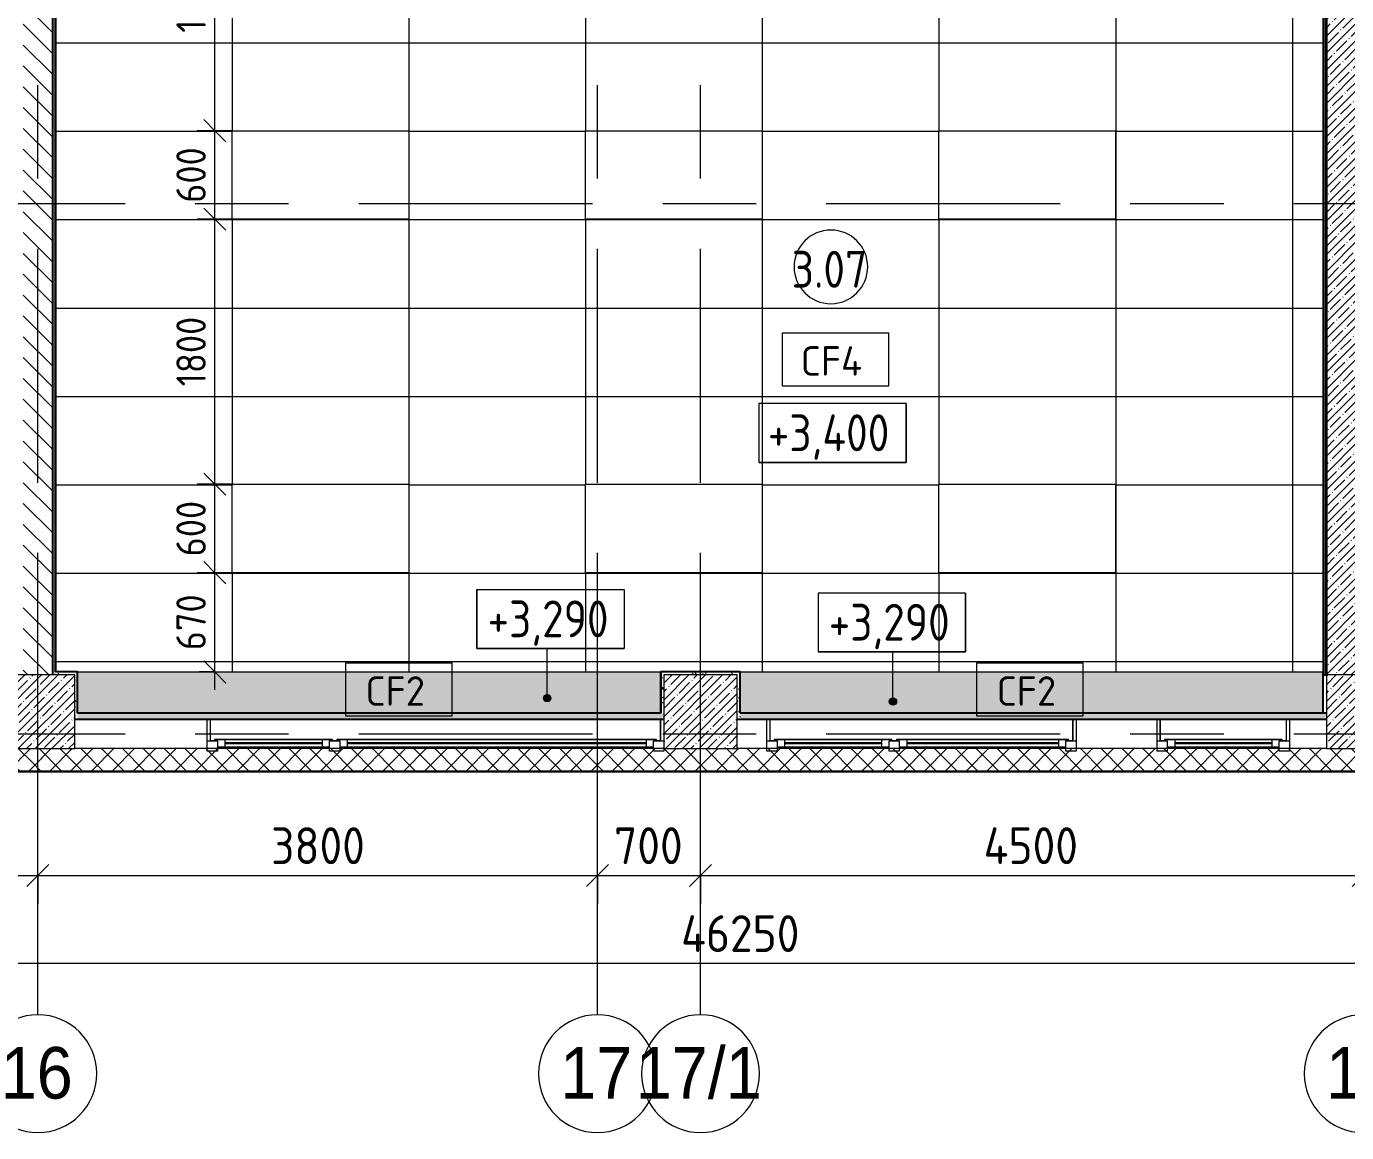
# Model space of a CAD drawing. Header units: millimetres. Extents: x 35378 to 237579, y -8553 to 29000.
# Drawn here: x 56582 to 65547, y -2706 to 4802 of the extents above; entities that cross this region are included whole.
import ezdxf

# ---------------------------------------------------------------- set-up
doc = ezdxf.new("R2010")
doc.units = ezdxf.units.MM
doc.linetypes.add('Осевая', pattern=[3175, 635, -476.25, 1587.5, -476.25])
for name, color, linetype, lineweight in [('A-ANNO-DIMS', 7, 'Continuous', 9), ('A-ANNO-DIMS-100', 7, 'Continuous', 9), ('A-AREA-IDEN', 7, 'Continuous', 9), ('A-CLNG', 7, 'Continuous', 9), ('A-CLNG-IDEN', 7, 'Continuous', 9), ('A-CLNG-PATT', 7, 'Continuous', 9), ('A-GLAZ', 7, 'Continuous', 9), ('A-GLAZ-1', 7, 'Continuous', 13), ('A-WALL', 7, 'Continuous', 9), ('G-ANNO-DIMS', 7, 'Continuous', 9), ('I-WALL', 7, 'Continuous', 9), ('S-COLS', 7, 'Continuous', 9), ('Оси', 7, 'Continuous', 9), ('Оси-1', 7, 'Continuous', 20), ('Оси-2', 7, 'Осевая', 9)]:
    doc.layers.add(name, color=color, linetype=linetype, lineweight=lineweight)
for name, color, linetype, lineweight, true_color in [('A-WALL-1', 7, 'Continuous', 35, 0x3c3c3c), ('A-WALL-2', 7, 'Continuous', 13, 0x3c3c3c), ('A-WALL-3', 7, 'Continuous', 25, 0x3c3c3c), ('A-WALL-FNSH-1', 7, 'Continuous', 9, 0x3c3c3c), ('A-WALL-FNSH-2', 7, 'Continuous', 13, 0x3c3c3c)]:
    doc.layers.add(name, color=color, linetype=linetype, lineweight=lineweight, true_color=true_color)
doc.styles.add('Arial', font='arial.ttf', dxfattribs={"width": 0.9, "height": 350})
doc.styles.add('GOST Common', font='GOST_Common.ttf', dxfattribs={"width": 0.9, "height": 250})
doc.styles.add('GOST Common_1', font='GOST_Common.ttf', dxfattribs={"height": 200})
doc.styles.add('ISOCPEUR', font='isocpeur.ttf', dxfattribs={"width": 0.9, "height": 250})
doc.styles.add('ISOCPEUR_1', font='isocpeur.ttf', dxfattribs={"width": 0.9, "height": 200})
doc.dimstyles.new('ISO-2_0_0_9К_Средний_округл2', dxfattribs={"dimscale": 304.8, "dimtxt": 199.196235, "dimasz": 0.492126, "dimexe": 0.393701, "dimexo": 0, "dimgap": 0, "dimtad": 1, "dimdec": 0, "dimrnd": 10, "dimzin": 0, "dimdsep": 46, "dimtxsty": 'ISOCPEUR_1', "dimblk1": 'OBLIQUE', "dimblk2": 'OBLIQUE', "dimsah": 1, "dimcen": 0.09, "dimdle": 0.393701, "dimazin": 0, "dimtfac": 1, "dimtdec": 4, "dimtix": 1, "dimtmove": 0, "dimatfit": 3, "dimfxl": 1, "dimtvp": 1, "dimtolj": 1, "dimtzin": 0, "dimarcsym": 2})
doc.dimstyles.new('ISO-2_5_0_9К_БОЛЬШОЙ', dxfattribs={"dimscale": 304.8, "dimtxt": 248.995294, "dimasz": 0.492126, "dimexe": 0.393701, "dimexo": 0.984252, "dimgap": 0, "dimtad": 1, "dimdec": 0, "dimrnd": 10, "dimzin": 0, "dimdsep": 46, "dimtxsty": 'ISOCPEUR', "dimblk1": 'OBLIQUE', "dimblk2": 'OBLIQUE', "dimsah": 1, "dimcen": 0.09, "dimdle": 0.393701, "dimazin": 0, "dimtfac": 1, "dimtdec": 4, "dimtix": 1, "dimtmove": 0, "dimatfit": 3, "dimfxl": 1, "dimtvp": 1, "dimtolj": 1, "dimtzin": 0, "dimarcsym": 2})
pattern_1 = [(45, (0, 0), (-70.71068, 70.71068), []), (135, (0, 0), (-70.71068, -70.71068), [])]
pattern_2 = [(0, (0, 0), (121.92, 30.48), [10.058, -81.382, 10.058, -81.382, -487.68]), (0, (0, 0), (121.92, 30.48), [-182.88, 10.058, -172.822, 10.058, -81.382, -213.36]), (0, (0, 0), (121.92, 30.48), [-457.2, 10.058, -50.902, 10.058, -142.342]), (120, (45.72, 15.24), (-87.356454, 90.345817), [10.058, -81.382, 10.058, -81.382, -487.68]), (120, (45.72, 15.24), (-87.356454, 90.345817), [-182.88, 10.058, -172.822, 10.058, -81.382, -213.36]), (120, (45.72, 15.24), (-87.356454, 90.345817), [-457.2, 10.058, -50.902, 10.058, -142.342]), (240, (60.96, 76.2), (-34.563546, -120.825817), [10.058, -81.382, 10.058, -81.382, -487.68]), (240, (60.96, 76.2), (-34.563546, -120.825817), [-182.88, 10.058, -172.822, 10.058, -81.382, -213.36]), (240, (60.96, 76.2), (-34.563546, -120.825817), [-457.2, 10.058, -50.902, 10.058, -142.342])]

# ---------------------------------------------------------------- blocks, each defined once
blk = doc.blocks.new('BSC_Колонна _Прямоугольная - 500х500-V9-План потолков с обозначением видов отделки и геометрии 1 этажа в осях 12-23')
at = {"layer": 'S-COLS'}
h = blk.add_hatch(dxfattribs=at)
h.set_pattern_fill('FP_10', color=256, style=0, pattern_type=2)
h.set_pattern_definition([(45, (-61160, -150), (-57.02463, 57.02463), []), (45, (-61102.975, -150), (-57.02463, 57.02463), [100.806, -20.161, 3.353, -16.808])])
h.paths.add_polyline_path([(-250, -250), (250, -250), (250, 250), (-250, 250)])
for p, q in [((250, 250), (-250, 250)), ((-250, 250), (-250, -250)), ((250, -250), (250, 250)), ((-250, -250), (250, -250))]:
    blk.add_line(p, q, dxfattribs=at)
blk = doc.blocks.new('BSC_Колонна _Прямоугольная - 500х500-V10-План потолков с обозначением видов отделки и геометрии 1 этажа в осях 12-23')
at = {"layer": 'S-COLS'}
h = blk.add_hatch(dxfattribs=at)
h.set_pattern_fill('FP_11', color=256, style=0, pattern_type=2)
h.set_pattern_definition([(45, (-65660, -150), (-57.02463, 57.02463), []), (45, (-65602.975, -150), (-57.02463, 57.02463), [100.806, -20.161, 3.353, -16.808])])
h.paths.add_polyline_path([(-250, -250), (250, -250), (250, 250), (-250, 250)])
for p, q in [((250, 250), (-250, 250)), ((-250, 250), (-250, -250)), ((250, -250), (250, 250)), ((-250, -250), (250, -250))]:
    blk.add_line(p, q, dxfattribs=at)
blk = doc.blocks.new('BSC_Колонна _Прямоугольная - 500х500-V16-План потолков с обозначением видов отделки и геометрии 1 этажа в осях 12-23')
at = {"layer": 'S-COLS'}
h = blk.add_hatch(dxfattribs=at)
h.set_pattern_fill('FP_25', color=256, style=0, pattern_type=2)
h.set_pattern_definition([(45, (-56660, -150), (-57.02463, 57.02463), []), (45, (-56602.975, -150), (-57.02463, 57.02463), [100.806, -20.161, 3.353, -16.808])])
h.paths.add_polyline_path([(-250, -250), (250, -250), (250, 250), (-250, 250)])
for p, q in [((250, 250), (-250, 250)), ((-250, 250), (-250, -250)), ((250, -250), (250, 250)), ((-250, -250), (250, -250))]:
    blk.add_line(p, q, dxfattribs=at)
blk = doc.blocks.new('120_Окно_СКБ_2Ст - 120_Окно_СКБ_2Ст 3100х2500 _мал_створка слева_ 2-22446355-План потолков с обозначением видов отделки и геометрии 1 этажа в осях 12-23')
at = {"layer": 'A-GLAZ'}
for p, q in [((-1530, -127), (-1500, -127)), ((-1430, -107), (600, -107)), ((600, -117), (-1430, -117)), ((670, -127), (700, -127)), ((770, -107), (1430, -107)), ((1430, -117), (770, -117)), ((1500, -127), (1530, -127))]:
    blk.add_line(p, q, dxfattribs=at)
at = {"layer": 'A-GLAZ-1'}
for p, q in [((-1550, -127), (-1550, -57)), ((-1550, -57), (-1480, -57)), ((-1480, -57), (-1480, -127)), ((650, -87), (-1480, -87)), ((-1480, -87), (-1480, -127)), ((-1430, -137), (-1430, -87)), ((600, -137), (600, -87)), ((650, -127), (650, -57)), ((650, -57), (720, -57)), ((650, -127), (650, -87)), ((720, -57), (720, -127)), ((1480, -87), (720, -87)), ((720, -87), (720, -127)), ((770, -137), (770, -87)), ((1430, -137), (1430, -87)), ((1480, -127), (1480, -57)), ((1480, -57), (1550, -57)), ((1480, -127), (1480, -87)), ((1550, -57), (1550, -127)), ((-1480, -127), (-1550, -127)), ((-1480, -127), (-1500, -127)), ((-1500, -127), (-1500, -137)), ((-1500, -137), (670, -137)), ((670, -137), (-1500, -137)), ((720, -127), (650, -127)), ((670, -127), (650, -127)), ((670, -137), (670, -127)), ((720, -127), (700, -127)), ((700, -127), (700, -137)), ((700, -137), (1500, -137)), ((1500, -137), (700, -137)), ((1550, -127), (1480, -127)), ((1500, -127), (1480, -127)), ((1500, -137), (1500, -127))]:
    blk.add_line(p, q, dxfattribs=at)
blk = doc.blocks.new('120_Окно_СКБ_1Ст - 120_Окно_СКБ_1Ст 900х2500_h_-22445987-План потолков с обозначением видов отделки и геометрии 1 этажа в осях 12-23')
at = {"layer": 'A-GLAZ'}
for p, q in [((-430, -127), (-400, -127)), ((-330, -107), (330, -107)), ((330, -117), (-330, -117)), ((400, -127), (430, -127))]:
    blk.add_line(p, q, dxfattribs=at)
at = {"layer": 'A-GLAZ-1'}
for p, q in [((-450, -127), (-450, -57)), ((-450, -57), (-380, -57)), ((-380, -57), (-380, -127)), ((380, -87), (-380, -87)), ((-380, -87), (-380, -127)), ((-330, -137), (-330, -87)), ((330, -137), (330, -87)), ((380, -127), (380, -57)), ((380, -57), (450, -57)), ((380, -127), (380, -87)), ((450, -57), (450, -127)), ((-380, -127), (-450, -127)), ((-380, -127), (-400, -127)), ((-400, -127), (-400, -137)), ((-400, -137), (400, -137)), ((400, -137), (-400, -137)), ((450, -127), (380, -127)), ((400, -127), (380, -127)), ((400, -137), (400, -127))]:
    blk.add_line(p, q, dxfattribs=at)
blk = doc.blocks.new('120_Окно_СКБ_2Ст - 120_Окно_СКБ_2Ст 2100х2400 _мал створка справа_-22446225-План потолков с обозначением видов отделки и геометрии 1 этажа в осях 12-23')
at = {"layer": 'A-GLAZ'}
for p, q in [((-1030, -127), (-1000, -127)), ((-930, -107), (100, -107)), ((100, -117), (-930, -117)), ((170, -127), (200, -127)), ((270, -107), (930, -107)), ((930, -117), (270, -117)), ((1000, -127), (1030, -127))]:
    blk.add_line(p, q, dxfattribs=at)
at = {"layer": 'A-GLAZ-1'}
for p, q in [((-1050, -127), (-1050, -57)), ((-1050, -57), (-980, -57)), ((-980, -57), (-980, -127)), ((150, -87), (-980, -87)), ((-980, -87), (-980, -127)), ((-930, -137), (-930, -87)), ((100, -137), (100, -87)), ((150, -127), (150, -57)), ((150, -57), (220, -57)), ((150, -127), (150, -87)), ((220, -57), (220, -127)), ((980, -87), (220, -87)), ((220, -87), (220, -127)), ((270, -137), (270, -87)), ((930, -137), (930, -87)), ((980, -127), (980, -57)), ((980, -57), (1050, -57)), ((980, -127), (980, -87)), ((1050, -57), (1050, -127)), ((-980, -127), (-1050, -127)), ((-980, -127), (-1000, -127)), ((-1000, -127), (-1000, -137)), ((-1000, -137), (170, -137)), ((170, -137), (-1000, -137)), ((220, -127), (150, -127)), ((170, -127), (150, -127)), ((170, -137), (170, -127)), ((220, -127), (200, -127)), ((200, -127), (200, -137)), ((200, -137), (1000, -137)), ((1000, -137), (200, -137)), ((1050, -127), (980, -127)), ((1000, -127), (980, -127)), ((1000, -137), (1000, -127))]:
    blk.add_line(p, q, dxfattribs=at)
blk = doc.blocks.new('Ось сетки - D8-29747960-План потолков с обозначением видов отделки и геометрии 1 этажа в осях 12-23')
at = {"layer": 'Оси-1'}
for start, end in [(360, 180), (180, 360)]:
    blk.add_arc((0, 0), 4, start, end, dxfattribs=at)
blk = doc.blocks.new('Марка_Помещения - Номер-25198446-План потолков с обозначением видов отделки и геометрии 1 этажа в осях 12-23')
at = {"layer": 'A-AREA-IDEN'}
for start, end in [(360, 180), (180, 360)]:
    blk.add_arc((0, 0), 2.5, start, end, dxfattribs=at)
blk = doc.blocks.new('М_потолков - Марка_ Имя типа-25382930-План потолков с обозначением видов отделки и геометрии 1 этажа в осях 12-23')
at = {"layer": 'A-CLNG-IDEN'}
for p, q in [((3.625, 1.984375), (-3.625, 1.984375)), ((-3.625, 1.984375), (-3.625, -1.59375)), ((3.625, -1.59375), (3.625, 1.984375)), ((-3.625, -1.59375), (3.625, -1.59375))]:
    blk.add_line(p, q, dxfattribs=at)
blk = doc.blocks.new('DIMBLOCK14-План потолков с обозначением видов отделки и геометрии 1 этажа в осях 12-23')
at = {"layer": 'A-ANNO-DIMS-100'}
for p, q in [((38310, -1751.2), (38310, -1437.2)), ((84560, -1751.2), (84560, -1437.2)), ((38190, -1557.2), (84680, -1557.2)), ((38310, -1557.2), (38310, -1751.2)), ((84560, -1557.2), (84560, -1751.2))]:
    blk.add_line(p, q, dxfattribs=at)
at = {"layer": 'A-ANNO-DIMS-100', "lineweight": 20}
for p, q in [((38310, -1557.2), (38385, -1482.2)), ((84560, -1557.2), (84635, -1482.2)), ((38310, -1557.2), (38235, -1632.2)), ((84560, -1557.2), (84485, -1632.2))]:
    blk.add_line(p, q, dxfattribs=at)
at = {"layer": 'A-ANNO-DIMS-100', "color": 0, "insert": (61028, -1230.6), "char_height": 250, "width": 976.828, "attachment_point": 1, "line_spacing_factor": 1.149209, "style": 'ISOCPEUR'}
blk.add_mtext('46250', dxfattribs=at)
blk = doc.blocks.new('_Oblique')
at = {"color": 0, "linetype": 'ByBlock', "lineweight": -2}
blk.add_line((-0.5, -0.5), (0.5, 0.5), dxfattribs=at)
blk = doc.blocks.new('DIMBLOCK22-План потолков с обозначением видов отделки и геометрии 1 этажа в осях 12-23')
at = {"layer": 'A-ANNO-DIMS-100'}
for p, q in [((54460, -1154.7), (54460, -840.7)), ((56660, -1154.7), (56660, -840.7)), ((54460, -960.7), (56660, -960.7)), ((54460, -960.7), (54460, -1154.7)), ((56660, -960.7), (56660, -1154.7))]:
    blk.add_line(p, q, dxfattribs=at)
at = {"layer": 'A-ANNO-DIMS-100', "lineweight": 20}
for p, q in [((54460, -960.7), (54535, -885.7)), ((56660, -960.7), (56735, -885.7)), ((54460, -960.7), (54385, -1035.7)), ((56660, -960.7), (56585, -1035.7))]:
    blk.add_line(p, q, dxfattribs=at)
at = {"layer": 'A-ANNO-DIMS-100', "color": 0, "insert": (55244, -634.1), "char_height": 250, "width": 758.478, "attachment_point": 1, "line_spacing_factor": 1.149209, "style": 'ISOCPEUR'}
blk.add_mtext('2200', dxfattribs=at)
blk = doc.blocks.new('DIMBLOCK23-План потолков с обозначением видов отделки и геометрии 1 этажа в осях 12-23')
at = {"layer": 'A-ANNO-DIMS-100'}
for p, q in [((56660, -1154.7), (56660, -840.7)), ((60460, -1154.7), (60460, -840.7)), ((56660, -960.7), (60460, -960.7)), ((56660, -960.7), (56660, -1154.7)), ((60460, -960.7), (60460, -1154.7))]:
    blk.add_line(p, q, dxfattribs=at)
at = {"layer": 'A-ANNO-DIMS-100', "lineweight": 20}
for p, q in [((56660, -960.7), (56735, -885.7)), ((60460, -960.7), (60535, -885.7)), ((56660, -960.7), (56585, -1035.7)), ((60460, -960.7), (60385, -1035.7))]:
    blk.add_line(p, q, dxfattribs=at)
at = {"layer": 'A-ANNO-DIMS-100', "color": 0, "insert": (58244, -634.1), "char_height": 250, "width": 758.478, "attachment_point": 1, "line_spacing_factor": 1.149209, "style": 'ISOCPEUR'}
blk.add_mtext('3800', dxfattribs=at)
blk = doc.blocks.new('DIMBLOCK24-План потолков с обозначением видов отделки и геометрии 1 этажа в осях 12-23')
at = {"layer": 'A-ANNO-DIMS-100'}
for p, q in [((60460, -1154.7), (60460, -840.7)), ((61160, -1154.7), (61160, -840.7)), ((60460, -960.7), (61160, -960.7)), ((60460, -960.7), (60460, -1154.7)), ((61160, -960.7), (61160, -1154.7))]:
    blk.add_line(p, q, dxfattribs=at)
at = {"layer": 'A-ANNO-DIMS-100', "lineweight": 20}
for p, q in [((60460, -960.7), (60535, -885.7)), ((61160, -960.7), (61235, -885.7)), ((60460, -960.7), (60385, -1035.7)), ((61160, -960.7), (61085, -1035.7))]:
    blk.add_line(p, q, dxfattribs=at)
at = {"layer": 'A-ANNO-DIMS-100', "color": 0, "insert": (60573, -634.1), "char_height": 250, "width": 568.858, "attachment_point": 1, "line_spacing_factor": 1.149209, "style": 'ISOCPEUR'}
blk.add_mtext('700', dxfattribs=at)
blk = doc.blocks.new('DIMBLOCK25-План потолков с обозначением видов отделки и геометрии 1 этажа в осях 12-23')
at = {"layer": 'A-ANNO-DIMS-100'}
for p, q in [((61160, -1154.7), (61160, -840.7)), ((65660, -1154.7), (65660, -840.7)), ((61160, -960.7), (65660, -960.7)), ((61160, -960.7), (61160, -1154.7)), ((65660, -960.7), (65660, -1154.7))]:
    blk.add_line(p, q, dxfattribs=at)
at = {"layer": 'A-ANNO-DIMS-100', "lineweight": 20}
for p, q in [((61160, -960.7), (61235, -885.7)), ((65660, -960.7), (65735, -885.7)), ((61160, -960.7), (61085, -1035.7)), ((65660, -960.7), (65585, -1035.7))]:
    blk.add_line(p, q, dxfattribs=at)
at = {"layer": 'A-ANNO-DIMS-100', "color": 0, "insert": (63082, -634.1), "char_height": 250, "width": 787.208, "attachment_point": 1, "line_spacing_factor": 1.149209, "style": 'ISOCPEUR'}
blk.add_mtext('4500', dxfattribs=at)
blk = doc.blocks.new('DIMBLOCK49-План потолков с обозначением видов отделки и геометрии 1 этажа в осях 12-23')
at = {"layer": 'A-ANNO-DIMS-100', "lineweight": 20}
for p, q in [((57861.8, 1094.1), (57786.8, 1169.1)), ((57861.8, 1094.1), (57936.8, 1019.1)), ((57861.8, 420), (57786.8, 495)), ((57861.8, 420), (57936.8, 345))]:
    blk.add_line(p, q, dxfattribs=at)
at = {"layer": 'A-ANNO-DIMS-100'}
for p, q in [((57978.6, 1094.1), (57741.8, 1094.1)), ((57861.8, 300), (57861.8, 1094.1)), ((57861.8, 1094.1), (57978.6, 1094.1)), ((57755.7, 420), (57981.8, 420)), ((57861.8, 420), (57755.7, 420))]:
    blk.add_line(p, q, dxfattribs=at)
at = {"layer": 'A-ANNO-DIMS-100', "color": 0, "insert": (57600.5, 567.4), "char_height": 200, "width": 455.087, "attachment_point": 1, "rotation": 90, "line_spacing_factor": 1.149209, "style": 'ISOCPEUR_1'}
blk.add_mtext('670', dxfattribs=at)
blk = doc.blocks.new('DIMBLOCK50-План потолков с обозначением видов отделки и геометрии 1 этажа в осях 12-23')
at = {"layer": 'A-ANNO-DIMS-100', "lineweight": 20}
for p, q in [((57861.8, 1694.1), (57786.8, 1769.1)), ((57861.8, 1694.1), (57936.8, 1619.1)), ((57861.8, 1094.1), (57786.8, 1169.1)), ((57861.8, 1094.1), (57936.8, 1019.1))]:
    blk.add_line(p, q, dxfattribs=at)
at = {"layer": 'A-ANNO-DIMS-100'}
for p, q in [((57978.6, 1694.1), (57741.8, 1694.1)), ((57861.8, 1094.1), (57861.8, 1694.1)), ((57861.8, 1694.1), (57978.6, 1694.1)), ((57978.6, 1094.1), (57741.8, 1094.1)), ((57861.8, 1094.1), (57978.6, 1094.1))]:
    blk.add_line(p, q, dxfattribs=at)
at = {"layer": 'A-ANNO-DIMS-100', "color": 0, "insert": (57600.5, 1204.5), "char_height": 200, "width": 455.087, "attachment_point": 1, "rotation": 90, "line_spacing_factor": 1.149209, "style": 'ISOCPEUR_1'}
blk.add_mtext('600', dxfattribs=at)
blk = doc.blocks.new('DIMBLOCK51-План потолков с обозначением видов отделки и геометрии 1 этажа в осях 12-23')
at = {"layer": 'A-ANNO-DIMS-100', "lineweight": 20}
for p, q in [((57861.8, 3494.1), (57786.8, 3569.1)), ((57861.8, 3494.1), (57936.8, 3419.1)), ((57861.8, 1694.1), (57786.8, 1769.1)), ((57861.8, 1694.1), (57936.8, 1619.1))]:
    blk.add_line(p, q, dxfattribs=at)
at = {"layer": 'A-ANNO-DIMS-100'}
for p, q in [((57978.6, 3494.1), (57741.8, 3494.1)), ((57861.8, 1694.1), (57861.8, 3494.1)), ((57861.8, 3494.1), (57978.6, 3494.1)), ((57978.6, 1694.1), (57741.8, 1694.1)), ((57861.8, 1694.1), (57978.6, 1694.1))]:
    blk.add_line(p, q, dxfattribs=at)
at = {"layer": 'A-ANNO-DIMS-100', "color": 0, "insert": (57600.5, 2358.5), "char_height": 200, "width": 565.411, "attachment_point": 1, "rotation": 90, "line_spacing_factor": 1.149209, "style": 'ISOCPEUR_1'}
blk.add_mtext('1800', dxfattribs=at)
blk = doc.blocks.new('DIMBLOCK52-План потолков с обозначением видов отделки и геометрии 1 этажа в осях 12-23')
at = {"layer": 'A-ANNO-DIMS-100', "lineweight": 20}
for p, q in [((57861.8, 4094.1), (57786.8, 4169.1)), ((57861.8, 4094.1), (57936.8, 4019.1)), ((57861.8, 3494.1), (57786.8, 3569.1)), ((57861.8, 3494.1), (57936.8, 3419.1))]:
    blk.add_line(p, q, dxfattribs=at)
at = {"layer": 'A-ANNO-DIMS-100'}
for p, q in [((57978.6, 4094.1), (57741.8, 4094.1)), ((57861.8, 3494.1), (57861.8, 4094.1)), ((57861.8, 4094.1), (57978.6, 4094.1)), ((57978.6, 3494.1), (57741.8, 3494.1)), ((57861.8, 3494.1), (57978.6, 3494.1))]:
    blk.add_line(p, q, dxfattribs=at)
at = {"layer": 'A-ANNO-DIMS-100', "color": 0, "insert": (57600.5, 3604.5), "char_height": 200, "width": 455.087, "attachment_point": 1, "rotation": 90, "line_spacing_factor": 1.149209, "style": 'ISOCPEUR_1'}
blk.add_mtext('600', dxfattribs=at)
blk = doc.blocks.new('DIMBLOCK53-План потолков с обозначением видов отделки и геометрии 1 этажа в осях 12-23')
at = {"layer": 'A-ANNO-DIMS-100', "lineweight": 20}
for p, q in [((57861.8, 5894.1), (57786.8, 5969.1)), ((57861.8, 5894.1), (57936.8, 5819.1)), ((57861.8, 4094.1), (57786.8, 4169.1)), ((57861.8, 4094.1), (57936.8, 4019.1))]:
    blk.add_line(p, q, dxfattribs=at)
at = {"layer": 'A-ANNO-DIMS-100'}
for p, q in [((57978.6, 5894.1), (57741.8, 5894.1)), ((57861.8, 4094.1), (57861.8, 5894.1)), ((57861.8, 5894.1), (57978.6, 5894.1)), ((57978.6, 4094.1), (57741.8, 4094.1)), ((57861.8, 4094.1), (57978.6, 4094.1))]:
    blk.add_line(p, q, dxfattribs=at)
at = {"layer": 'A-ANNO-DIMS-100', "color": 0, "insert": (57600.5, 4758.5), "char_height": 200, "width": 565.411, "attachment_point": 1, "rotation": 90, "line_spacing_factor": 1.149209, "style": 'ISOCPEUR_1'}
blk.add_mtext('1800', dxfattribs=at)
blk = doc.blocks.new('Высотные отметки - 10х4_h_-17668695-План потолков с обозначением видов отделки и геометрии 1 этажа в осях 12-23')
at = {"layer": 'G-ANNO-DIMS'}
for p, q in [((-5, 4), (-5, 0)), ((5, 4), (-5, 4)), ((5, 4), (-5, 4)), ((-5, 4), (-5, 0)), ((5, 4), (5, 0)), ((5, 0), (5, 4)), ((5, 0), (-5, 0)), ((-5, 0), (5, 0))]:
    blk.add_line(p, q, dxfattribs=at)

msp = doc.modelspace()

# ---------------------------------------------------------------- hatches: boundary and pattern name
at = {"layer": 'A-CLNG-PATT'}
h = msp.add_hatch(dxfattribs=at)
h.set_pattern_fill('FP_60', color=256, style=0, pattern_type=2)
h.set_pattern_definition([(180, (57981, 4690), (-7e-14, -600), []), (270, (57981, 4690), (1200, 7e-14), [])])
h.paths.add_polyline_path([(65390, 420), (65390, 7050), (64210, 7050), (64209, 7660), (62210, 7660), (62210, 7050), (60890, 7050), (60889, 7680), (58379, 7679.2), (58243.8, 7642.9), (58243.7, 7680), (56930, 7680), (56930, 7380), (56780.7, 7380), (56780.7, 420), (64690.4, 420)])
h.paths.add_polyline_path([(62778.6, 1094.1), (62778.6, 1694.1), (63978.6, 1694.1), (63978.6, 1094.1)])
h.paths.add_polyline_path([(60378.6, 1094.1), (60378.6, 1694.1), (61578.6, 1694.1), (61578.6, 1094.1)])
h.paths.add_polyline_path([(57978.6, 1094.1), (57978.6, 1694.1), (59178.6, 1694.1), (59178.6, 1094.1)])
h.paths.add_polyline_path([(63978.6, 3494.1), (62778.6, 3494.1), (62778.6, 4094.1), (63978.6, 4094.1)])
h.paths.add_polyline_path([(61578.6, 3494.1), (60378.6, 3494.1), (60378.6, 4094.1), (61578.6, 4094.1)])
h.paths.add_polyline_path([(59178.6, 3494.1), (57978.6, 3494.1), (57978.6, 4094.1), (59178.6, 4094.1)])
h.paths.add_polyline_path([(63978.6, 5894.1), (62778.6, 5894.1), (62778.6, 6494.1), (63978.6, 6494.1)])
h.paths.add_polyline_path([(61578.6, 5894.1), (60378.6, 5894.1), (60378.6, 6494.1), (61578.6, 6494.1)])
h.paths.add_polyline_path([(57978.6, 5894.1), (57978.6, 6494.1), (59178.6, 6494.1), (59178.6, 5894.1), (58818.7, 5894.1)])
h.paths.add_polyline_path([(57979.2, 7279), (57942.9, 7414.2), (58015.4, 7414.3)])
h = msp.add_hatch(color=256, dxfattribs=at)
h.paths.add_polyline_path([(61754.6, 141), (65387, 141), (65387, 420), (61430, 420), (61430, 141)])
h.paths.add_polyline_path([(58818.7, 141), (60888, 141), (60888, 420), (56930, 420), (56930, 141), (57350.8, 141)])
at = {"layer": 'A-WALL'}
h = msp.add_hatch(dxfattribs=at)
h.set_pattern_fill('FP_19', color=256, style=0, pattern_type=2)
h.set_pattern_definition(pattern_1)
h.paths.add_polyline_path([(55882.9, -250), (56627.1, -250), (56627.1, -100), (38742.7, -100), (38742.7, -250), (52947, -250)])
h = msp.add_hatch(dxfattribs=at)
h.set_pattern_fill('FP_19', color=256, style=0, pattern_type=2)
h.set_pattern_definition(pattern_1)
h.paths.add_polyline_path([(75700, -250), (75700, -100), (56627.1, -100), (56627.1, -250), (73497.9, -250)])
at = {"layer": 'G-ANNO-DIMS'}
h = msp.add_hatch(color=256, dxfattribs=at)
edge = h.paths.add_edge_path()
edge.add_arc((60119.2, 242.3), 25, 0, 360)
h = msp.add_hatch(color=256, dxfattribs=at)
edge = h.paths.add_edge_path()
edge.add_arc((62466.8, 219.4), 25, 0, 360)
at = {"layer": 'I-WALL'}
h = msp.add_hatch(dxfattribs=at)
h.set_pattern_fill('FP_21', color=256, style=0, pattern_type=2)
h.set_pattern_definition([(135, (0, 0), (-70.71068, -70.71068), [])])
h.paths.add_polyline_path([(56560.7, 400), (56760.7, 400), (56760.7, 7400), (56560.7, 7400), (56560.7, 420)])
h = msp.add_hatch(dxfattribs=at)
h.set_pattern_fill('FP_57', color=256, style=0, pattern_type=2)
h.set_pattern_definition(pattern_2)
h.paths.add_polyline_path([(56760.7, 400), (56780.7, 400), (56780.7, 7380), (56760.7, 7380), (56760.7, 470.3)])
h = msp.add_hatch(dxfattribs=at)
h.set_pattern_fill('FP_17', color=256, style=0, pattern_type=2)
h.set_pattern_definition([(45, (0, 0), (-57.02463, 57.02463), []), (45, (57.025, 0), (-57.02463, 57.02463), [100.806, -20.161, 3.353, -16.808])])
h.paths.add_polyline_path([(65410, 400), (65630, 400), (65630, 7400), (65410, 7400), (65410, 470.3)])
h = msp.add_hatch(dxfattribs=at)
h.set_pattern_fill('FP_57', color=256, style=0, pattern_type=2)
h.set_pattern_definition(pattern_2)
h.paths.add_polyline_path([(65410, 400), (65410, 7070), (65390, 7070), (65390, 400)])
h = msp.add_hatch(dxfattribs=at)
h.set_pattern_fill('FP_57', color=256, style=0, pattern_type=2)
h.set_pattern_definition(pattern_2)
h.paths.add_polyline_path([(56930, 400), (56930, 420), (56780.7, 420), (56780.7, 400), (56910, 400)])
h = msp.add_hatch(dxfattribs=at)
h.set_pattern_fill('FP_57', color=256, style=0, pattern_type=2)
h.set_pattern_definition(pattern_2)
h.paths.add_polyline_path([(56930, 100), (56930, 400), (56910, 400), (56910, 100)])
h = msp.add_hatch(dxfattribs=at)
h.set_pattern_fill('FP_57', color=256, style=0, pattern_type=2)
h.set_pattern_definition(pattern_2)
h.paths.add_polyline_path([(60890, 140), (60910, 140), (60910, 420), (60890, 420)])
h = msp.add_hatch(dxfattribs=at)
h.set_pattern_fill('FP_57', color=256, style=0, pattern_type=2)
h.set_pattern_definition(pattern_2)
h.paths.add_polyline_path([(61430, 400), (61430, 420), (60910, 420), (60910, 400), (61410, 400)])
h = msp.add_hatch(dxfattribs=at)
h.set_pattern_fill('FP_57', color=256, style=0, pattern_type=2)
h.set_pattern_definition(pattern_2)
h.paths.add_polyline_path([(61430, 100), (61430, 400), (61410, 400), (61410, 100)])
h = msp.add_hatch(dxfattribs=at)
h.set_pattern_fill('FP_57', color=256, style=0, pattern_type=2)
h.set_pattern_definition(pattern_2)
h.paths.add_polyline_path([(60910, 100), (60910, 140), (56930, 140), (56930, 100), (58818.7, 100)])
h = msp.add_hatch(dxfattribs=at)
h.set_pattern_fill('FP_57', color=256, style=0, pattern_type=2)
h.set_pattern_definition(pattern_2)
h.paths.add_polyline_path([(64690.4, 100), (65410, 100), (65410, 140), (61430, 140), (61430, 100), (61754.6, 100)])

# ---------------------------------------------------------------- linework, layer by layer
at = {"layer": 'A-CLNG'}
for p, q in [((57978.6, 3494.1), (57978.6, 4094.1)), ((57978.6, 4094.1), (59178.6, 4094.1)), ((59178.6, 4094.1), (59178.6, 3494.1)), ((60378.6, 3494.1), (60378.6, 4094.1)), ((60378.6, 4094.1), (61578.6, 4094.1)), ((61578.6, 4094.1), (61578.6, 3494.1)), ((62778.6, 3494.1), (62778.6, 4094.1)), ((62778.6, 4094.1), (63978.6, 4094.1)), ((63978.6, 4094.1), (63978.6, 3494.1)), ((59178.6, 3494.1), (57978.6, 3494.1)), ((61578.6, 3494.1), (60378.6, 3494.1)), ((63978.6, 3494.1), (62778.6, 3494.1)), ((57978.6, 1094.1), (57978.6, 1694.1)), ((57978.6, 1694.1), (59178.6, 1694.1)), ((59178.6, 1694.1), (59178.6, 1094.1)), ((60378.6, 1094.1), (60378.6, 1694.1)), ((60378.6, 1694.1), (61578.6, 1694.1)), ((61578.6, 1694.1), (61578.6, 1094.1)), ((62778.6, 1094.1), (62778.6, 1694.1)), ((62778.6, 1694.1), (63978.6, 1694.1)), ((63978.6, 1694.1), (63978.6, 1094.1)), ((59178.6, 1094.1), (57978.6, 1094.1)), ((61578.6, 1094.1), (60378.6, 1094.1)), ((63978.6, 1094.1), (62778.6, 1094.1)), ((56931, 420), (60890, 420)), ((60888, 141), (60888, 420)), ((61431, 420), (65390, 420)), ((65387, 141), (65387, 420)), ((56929.9, 141), (60888, 141)), ((61429.9, 141), (65387, 141))]:
    msp.add_line(p, q, dxfattribs=at)
at = {"layer": 'A-WALL'}
for p, q in [((57810, -100), (57810, -48)), ((61610, -100), (61610, -48)), ((63710, -48), (63710, -100)), ((64260, -100), (64260, -48)), ((65160, -48), (65160, -100)), ((38742.7, -250), (75850, -250))]:
    msp.add_line(p, q, dxfattribs=at)
at = {"layer": 'A-WALL-1'}
msp.add_line((65410, 400), (65410, 7070), dxfattribs=at)
at = {"layer": 'A-WALL-2'}
for p, q in [((60910, -100), (56910, -100)), ((65410, -100), (61410, -100))]:
    msp.add_line(p, q, dxfattribs=at)
at = {"layer": 'A-WALL-3'}
for p, q in [((56760.7, 400), (56760.7, 7400)), ((56780.7, 420), (56780.7, 7380)), ((65390, 7050), (65390, 400)), ((56930, 420), (56780.7, 420)), ((56930, 140), (56930, 420)), ((60890, 420), (60890, 140)), ((61430, 420), (60890, 420)), ((61430, 140), (61430, 420)), ((65390, 400), (65410, 400)), ((56910, 100), (60910, 100)), ((60890, 140), (56930, 140)), ((61410, 100), (65410, 100)), ((65410, 140), (61430, 140))]:
    msp.add_line(p, q, dxfattribs=at)
at = {"layer": 'A-WALL-FNSH-1'}
msp.add_line((38742.7, -258), (75858, -258), dxfattribs=at)
at = {"layer": 'A-WALL-FNSH-2'}
for p, q in [((56931, 420), (56930, 420)), ((56930, 400), (56931, 400)), ((56931, 400), (56931, 420)), ((60890, 421), (60889, 421)), ((60889, 421), (60889, 400)), ((60889, 400), (60890, 400)), ((60890, 420), (60890, 421)), ((61431, 420), (61430, 420)), ((61430, 400), (61431, 400)), ((61431, 400), (61431, 420)), ((38742.7, -253), (75853, -253))]:
    msp.add_line(p, q, dxfattribs=at)
at = {"layer": 'G-ANNO-DIMS'}
for p, q in [((60119.2, 578.8), (60142.1, 578.8)), ((60119.2, 242.3), (60119.2, 578.8)), ((62466.8, 555.9), (62459.2, 555.9)), ((62466.8, 219.4), (62466.8, 555.9))]:
    msp.add_line(p, q, dxfattribs=at)
for centre in [(60119.2, 242.3), (62466.8, 219.4)]:
    msp.add_circle(centre, 25, dxfattribs=at)
at = {"layer": 'I-WALL'}
for p, q in [((56781.7, 7379), (56781.7, 420)), ((65389, 141), (65389, 7049)), ((56781.7, 421), (56931, 421)), ((56931, 420), (56931, 421)), ((60890, 421), (61431, 421)), ((61431, 420), (61431, 421)), ((65390, 140), (65390, 400)), ((57810, -48), (57810, 100)), ((57830, 100), (57830, -48)), ((57831, 100), (57831, -48)), ((60888, 141), (60890, 141)), ((60889, -48), (60889, 100)), ((60890, -48), (60890, 100)), ((61610, -48), (61610, 100)), ((61630, 100), (61630, -48)), ((61631, 100), (61631, -48)), ((63689, -48), (63689, 100)), ((63690, -48), (63690, 100)), ((63710, 100), (63710, -48)), ((64260, -48), (64260, 100)), ((64280, 100), (64280, -48)), ((64281, 100), (64281, -48)), ((65139, -48), (65139, 100)), ((65140, -48), (65140, 100)), ((65160, 100), (65160, -48)), ((65387, 141), (65390, 141)), ((57810, -48), (57831, -48)), ((60889, -48), (60910, -48)), ((61610, -48), (61631, -48)), ((63689, -48), (63710, -48)), ((64260, -48), (64281, -48)), ((65139, -48), (65160, -48))]:
    msp.add_line(p, q, dxfattribs=at)
at = {"layer": 'Оси'}
for p, q in [((56660, -1906.3), (56660, 593.7)), ((60460, -1906.3), (60460, 593.7)), ((61160, -1906.3), (61160, 593.7))]:
    msp.add_line(p, q, dxfattribs=at)
at = {"layer": 'Оси-2'}
for p, q in [((56660, 593.7), (56660, 24898.1)), ((60460, 593.7), (60460, 24898.1)), ((61160, 593.7), (61160, 24898.1)), ((38678.1, 3600), (82214, 3600)), ((38678.1, 0), (82214, 0))]:
    msp.add_line(p, q, dxfattribs=at)

# ---------------------------------------------------------------- block references
at = {"layer": 'A-AREA-IDEN', "xscale": 99.99999999999993, "yscale": 99.99999999999993, "zscale": 99.99999999999993}
msp.add_blockref('Марка_Помещения - Номер-25198446-План потолков с обозначением видов отделки и геометрии 1 этажа в осях 12-23', (62045.5, 3169.9), dxfattribs=at)
at = {"layer": 'A-CLNG-IDEN', "xscale": 99.99999999999993, "yscale": 99.99999999999993, "zscale": 99.99999999999993}
for p in [(62076.1, 2521.3), (59110.5, 281), (63396.8, 281)]:
    msp.add_blockref('М_потолков - Марка_ Имя типа-25382930-План потолков с обозначением видов отделки и геометрии 1 этажа в осях 12-23', p, dxfattribs=at)
at = {"layer": 'A-GLAZ', "rotation": 180}
for name, p in [('120_Окно_СКБ_2Ст - 120_Окно_СКБ_2Ст 3100х2500 _мал_створка слева_ 2-22446355-План потолков с обозначением видов отделки и геометрии 1 этажа в осях 12-23', (59360, -175)), ('120_Окно_СКБ_2Ст - 120_Окно_СКБ_2Ст 2100х2400 _мал створка справа_-22446225-План потолков с обозначением видов отделки и геометрии 1 этажа в осях 12-23', (62660, -175)), ('120_Окно_СКБ_1Ст - 120_Окно_СКБ_1Ст 900х2500_h_-22445987-План потолков с обозначением видов отделки и геометрии 1 этажа в осях 12-23', (64710, -175))]:
    msp.add_blockref(name, p, dxfattribs=at)
at = {"layer": 'G-ANNO-DIMS', "xscale": 99.99999999999993, "yscale": 99.99999999999993, "zscale": 99.99999999999993}
for p in [(62057, 1841.8), (62459.2, 555.9)]:
    msp.add_blockref('Высотные отметки - 10х4_h_-17668695-План потолков с обозначением видов отделки и геометрии 1 этажа в осях 12-23', p, dxfattribs=at)
at = {"layer": 'G-ANNO-DIMS', "extrusion": (0, 0, -1), "xscale": 99.99999999999993, "yscale": 99.99999999999993, "zscale": 99.99999999999993}
msp.add_blockref('Высотные отметки - 10х4_h_-17668695-План потолков с обозначением видов отделки и геометрии 1 этажа в осях 12-23', (-60142.1, 578.8), dxfattribs=at)
at = {"layer": 'S-COLS'}
for name, p in [('BSC_Колонна _Прямоугольная - 500х500-V16-План потолков с обозначением видов отделки и геометрии 1 этажа в осях 12-23', (56660, 150)), ('BSC_Колонна _Прямоугольная - 500х500-V9-План потолков с обозначением видов отделки и геометрии 1 этажа в осях 12-23', (61160, 150)), ('BSC_Колонна _Прямоугольная - 500х500-V10-План потолков с обозначением видов отделки и геометрии 1 этажа в осях 12-23', (65660, 150))]:
    msp.add_blockref(name, p, dxfattribs=at)
at = {"layer": 'Оси-1', "xscale": 99.99999999999993, "yscale": 99.99999999999993, "zscale": 99.99999999999993}
for p in [(56660, -2306.3), (60460, -2306.3), (61160, -2306.3), (65660, -2306.3)]:
    msp.add_blockref('Ось сетки - D8-29747960-План потолков с обозначением видов отделки и геометрии 1 этажа в осях 12-23', p, dxfattribs=at)

# ---------------------------------------------------------------- texts
at = {"layer": 'A-AREA-IDEN', "insert": (61779.8, 3278.4), "char_height": 250, "width": 663.797, "attachment_point": 1, "style": 'GOST Common'}
msp.add_mtext('3.07', dxfattribs=at)
at = {"layer": 'A-CLNG-IDEN', "char_height": 200, "attachment_point": 1, "style": 'GOST Common_1'}
for s, insert, width in [('CF4', (61840.3, 2631.1), 553.164), ('CF2', (58884.7, 390.7), 529.114), ('CF2', (63171, 390.7), 529.114)]:
    msp.add_mtext(s, dxfattribs=dict(at, insert=insert, width=width))
at = {"layer": 'G-ANNO-DIMS', "char_height": 250, "attachment_point": 1, "line_spacing_factor": 1.022761, "style": 'GOST Common'}
for s, insert, width in [('+3,400', (61617, 2168.5), 1055.976), ('+3,290', (59713.5, 905.5), 1028.823), ('+3,290', (62030.5, 882.6), 1028.823)]:
    msp.add_mtext(s, dxfattribs=dict(at, insert=insert, width=width))
at = {"layer": 'Оси', "char_height": 350, "attachment_point": 1, "style": 'Arial'}
for s, insert, width in [('16', (56407.4, -2125.6), 606.076), ('17', (60207.4, -2125.6), 606.076), ('17/1', (60719.7, -2125.6), 1060.633), ('18', (65407.4, -2125.6), 606.076)]:
    msp.add_mtext(s, dxfattribs=dict(at, insert=insert, width=width))

# ---------------------------------------------------------------- dimensions: what is measured, and where the dimension line sits
at = {"layer": 'A-ANNO-DIMS'}
for base, p1, p2, override, picture, middle in [((57861.8, 5894.1), (57978.6, 4094.1), (57978.6, 5894.1), {"dimpost": '<>', "dimfxl": 1800}, 'DIMBLOCK53-План потолков с обозначением видов отделки и геометрии 1 этажа в осях 12-23', (57761.8, 4994.1)), ((57861.8, 4094.1), (57978.6, 3494.1), (57978.6, 4094.1), {"dimpost": '<>', "dimfxl": 600}, 'DIMBLOCK52-План потолков с обозначением видов отделки и геометрии 1 этажа в осях 12-23', (57761.8, 3794.1)), ((57861.8, 3494.1), (57978.6, 1694.1), (57978.6, 3494.1), {"dimpost": '<>', "dimfxl": 1800}, 'DIMBLOCK51-План потолков с обозначением видов отделки и геометрии 1 этажа в осях 12-23', (57761.8, 2594.1)), ((57861.8, 1694.1), (57978.6, 1094.1), (57978.6, 1694.1), {"dimpost": '<>', "dimfxl": 600}, 'DIMBLOCK50-План потолков с обозначением видов отделки и геометрии 1 этажа в осях 12-23', (57761.8, 1394.1)), ((57861.8, 1094.1), (57755.7, 420), (57978.6, 1094.1), {"dimpost": '<>', "dimfxl": 709.962631}, 'DIMBLOCK49-План потолков с обозначением видов отделки и геометрии 1 этажа в осях 12-23', (57761.8, 757))]:
    dim = msp.add_linear_dim(base=base, p1=p1, p2=p2, angle=90, dimstyle='ISO-2_0_0_9К_Средний_округл2', override=override, dxfattribs=at)
    dim.commit()
    dim.dimension.update_dxf_attribs({"geometry": picture, "text_midpoint": middle})
for base, p1, p2, override, picture, middle in [((56660, -960.7), (54460, -854.7), (56660, -854.7), {"dimpost": '<>', "dimfxl": 2200}, 'DIMBLOCK22-План потолков с обозначением видов отделки и геометрии 1 этажа в осях 12-23', (55560, -835.7)), ((60460, -960.7), (56660, -854.7), (60460, -854.7), {"dimpost": '<>', "dimfxl": 3800}, 'DIMBLOCK23-План потолков с обозначением видов отделки и геометрии 1 этажа в осях 12-23', (58560, -835.7)), ((61160, -960.7), (60460, -854.7), (61160, -854.7), {"dimpost": '<>', "dimfxl": 700}, 'DIMBLOCK24-План потолков с обозначением видов отделки и геометрии 1 этажа в осях 12-23', (60810, -835.7)), ((65660, -960.7), (61160, -854.7), (65660, -854.7), {"dimpost": '<>', "dimfxl": 4500}, 'DIMBLOCK25-План потолков с обозначением видов отделки и геометрии 1 этажа в осях 12-23', (63410, -835.7)), ((84560, -1557.2), (38310, -1451.2), (84560, -1451.2), {"dimpost": '<>', "dimfxl": 46250}, 'DIMBLOCK14-План потолков с обозначением видов отделки и геометрии 1 этажа в осях 12-23', (61435, -1432.2))]:
    dim = msp.add_linear_dim(base=base, p1=p1, p2=p2, dimstyle='ISO-2_5_0_9К_БОЛЬШОЙ', override=override, dxfattribs=at)
    dim.commit()
    dim.dimension.update_dxf_attribs({"geometry": picture, "text_midpoint": middle})

doc.saveas('drawing.dxf')
